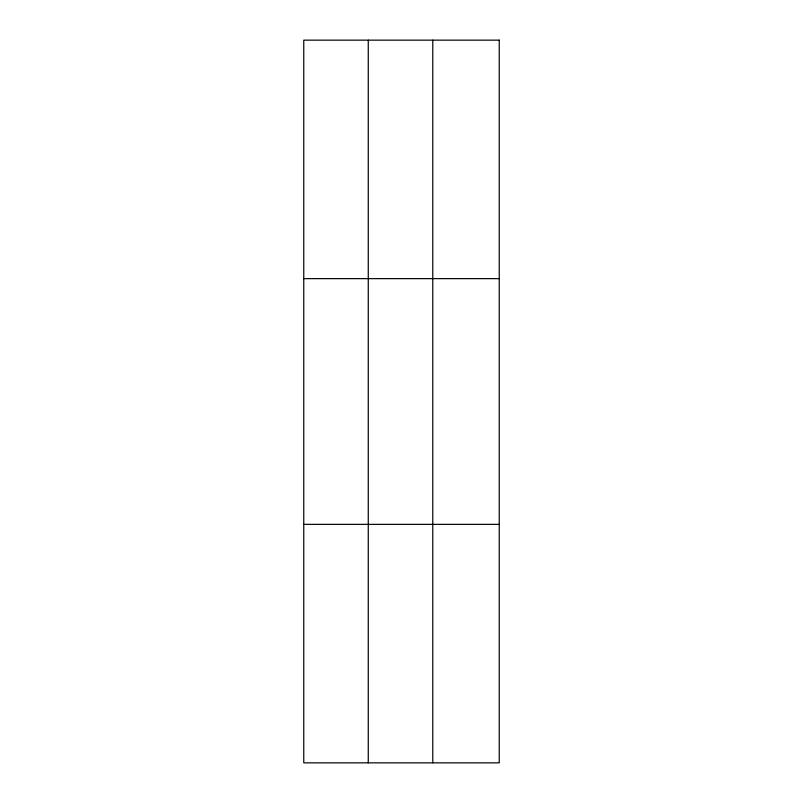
<?xml version="1.0" encoding="UTF-8"?>
<svg xmlns="http://www.w3.org/2000/svg" width="803" height="803" viewBox="0 0 803 803"><rect width="100%" height="100%" fill="white"/><g stroke="black" fill="none" stroke-linecap="round" stroke-linejoin="round"><path stroke-width="1.2" d="M303.765 278.641L499.235 278.641M303.765 524.359L499.235 524.359M432.777 40.15L432.777 762.85M368.266 40.15L368.266 762.85M499.235 40.15L499.235 762.85L303.765 762.85L303.765 40.15L499.235 40.15"/></g></svg>
